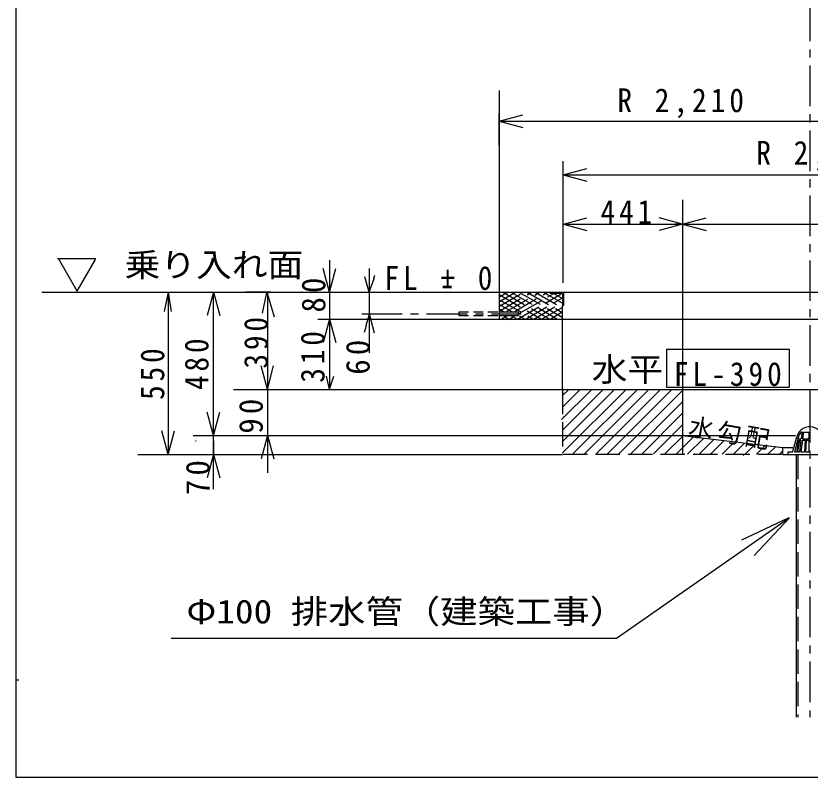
# Model space of a CAD drawing. Units: millimetres, scale not verified. Extents: x -5636 to 5974, y -4212 to 4128.
# Drawn here: x -5636 to -2702, y -4212 to -1398 of the extents above; entities that cross this region are included whole.
import ezdxf
from ezdxf.enums import TextEntityAlignment as Align

# ---------------------------------------------------------------- set-up
doc = ezdxf.new("R2010")
doc.units = ezdxf.units.MM
doc.header["$LTSCALE"] = 30
for name, pattern in [('CHAIN1', [8, 5, -1, 1, -1]), ('DASHED1', [1.8, 1.2, -0.6]), ('DASHED3', [4, 3, -1]), ('DOUBLE_CHAIN1', [8.8, 5, -1, 0.6, -0.6, 0.6, -1])]:
    doc.linetypes.add(name, pattern=pattern)
doc.layers.add('0-0', color=7, linetype='Continuous')
doc.styles.add('ＭＳ ゴシック', font='')
doc.styles.get('ＭＳ ゴシック').set_extended_font_data('MS Gothic')

msp = doc.modelspace()

# ---------------------------------------------------------------- linework, layer by layer
at = {"layer": '0-0', "linetype": 'CHAIN1'}
for p, q in [((-2703.12, 1058.34), (-2703.12, -2835.36)), ((-4358.51, -2498.75), (-3769.56, -2498.75)), ((-2703.12, -2825.28), (-2703.12, -3990.24))]:
    msp.add_line(p, q, dxfattribs=at)
at = {"layer": '0-0'}
for p, q in [((-3850.01, -1673.96), (-3850.01, -2518.84)), ((-3850.01, -1876.65), (-3850.01, -1759.82)), ((-3850.01, -1786.65), (-3763.07, -1763.36)), ((-3850.01, -1786.65), (-1603.12, -1786.65)), ((-3850.01, -1786.65), (-3763.07, -1809.95)), ((-3613.81, -2384.12), (-3613.81, -1934.53)), ((-3613.81, -1985.21), (-3526.87, -1961.92)), ((-3613.81, -1985.21), (-1603.12, -1985.21)), ((-3613.81, -1985.21), (-3526.87, -2008.51)), ((-3173.03, -2077.68), (-3173.03, -2323.31)), ((-3173.03, -2094.17), (-3173.03, -2950.11)), ((-3613.17, -2167.68), (-3526.24, -2144.38)), ((-3613.17, -2167.68), (-3526.24, -2144.38)), ((-3613.17, -2167.68), (-3526.24, -2144.38)), ((-3613.17, -2167.68), (-3526.24, -2190.97)), ((-3613.17, -2167.68), (-3526.24, -2190.97)), ((-3613.17, -2167.68), (-3526.24, -2190.97)), ((-3172.9, -2167.97), (-3259.84, -2144.68)), ((-3172.9, -2167.97), (-3259.84, -2191.27)), ((-3172.9, -2167.97), (-3200.51, -2167.97)), ((-3173.03, -2167.68), (-3086.1, -2144.38)), ((-3173.03, -2167.68), (-3086.1, -2190.97)), ((-5340.73, -2296.5), (-5482.55, -2296.5)), ((-5409.55, -2415.5), (-5479.22, -2294.84)), ((-5409.55, -2415.5), (-5341.64, -2297.87)), ((-4477.96, -2301.3), (-4477.96, -2518.75)), ((-4477.96, -2418.75), (-4501.25, -2331.82)), ((-4477.96, -2418.75), (-4454.66, -2331.82)), ((-4331.25, -2331.26), (-4331.25, -2643.75)), ((-4331.04, -2419.6), (-4346.43, -2362.01)), ((-4331.04, -2419.16), (-4313.02, -2368.17)), ((-4313.9, -2369.48), (-4309.51, -2355.86)), ((-4331.48, -2418.72), (-4341.59, -2380.47)), ((-5540.57, -2418.75), (1546.88, -2418.75)), ((-5074.16, -2419.13), (-5088.2, -2491.03)), ((-5074.06, -2418.75), (-5074.06, -3018.75)), ((-5073.62, -2419.13), (-5061.97, -2490.36)), ((-4906.22, -2418.75), (-4929.51, -2505.68)), ((-4906.22, -2418.75), (-4882.92, -2505.68)), ((-4906.22, -3147.19), (-4906.22, -2418.75)), ((-4797.07, -2418.75), (-4703.63, -2418.75)), ((-4695.41, -2418.75), (-4788.22, -2418.75)), ((-4709.73, -2420.82), (-4726.16, -2496.99)), ((-4708.24, -2422.32), (-4681.36, -2510.44)), ((-4707.07, -2418.75), (-4707.07, -2778.75)), ((-4330.61, -2418.28), (-4329.73, -2418.28)), ((-3999.52, -2492.62), (-3999.52, -2505.59)), ((-3847.74, -2491.75), (-3781.16, -2491.75)), ((-3779.58, -2492.59), (-3780.2, -2491.51)), ((-3779.94, -2491.51), (-3779.94, -2505.75)), ((-3617.22, -2469.35), (-3617.22, -2778.12)), ((-4520.64, -2518.75), (649.99, -2518.75)), ((-4477.96, -2518.75), (-4501.25, -2605.68)), ((-4477.96, -2518.75), (-4454.66, -2605.68)), ((-4477.96, -2518.75), (-4477.96, -2777.06)), ((-4330.28, -2497.4), (-4342.74, -2543.9)), ((-4331.48, -2499.16), (-4312.58, -2569.05)), ((-3847.74, -2505.75), (-3779.94, -2505.75)), ((-4342.47, -2543.99), (-4349.95, -2567.73)), ((-4707.07, -2778.75), (-4730.37, -2691.82)), ((-4707.07, -2778.75), (-4683.78, -2691.82)), ((-3173.03, -2697.19), (-3173.03, -2697.25)), ((-4478.02, -2777.31), (-4488.9, -2729.21)), ((-4476.87, -2777.31), (-4460.84, -2730.35)), ((-4831.71, -2778.75), (-1897.99, -2778.75)), ((-4797.07, -2778.75), (-4703.63, -2778.75)), ((-4707.07, -2778.75), (-4707.07, -3087.5)), ((-3509.78, -2779.66), (-3619.9, -2889.78)), ((-3593.58, -2778.62), (-3617.78, -2802.81)), ((-3382.66, -2779.82), (-3617.47, -3014.63)), ((-3424.49, -2779.22), (-3616.87, -2971.61)), ((-3467.81, -2780.12), (-3614.42, -2926.73)), ((-3553.46, -2780.92), (-3614.14, -2841.6)), ((-3339.94, -2779.53), (-3576.54, -3016.13)), ((-3297.51, -2779.53), (-3537.7, -3019.72)), ((-3254.61, -2779.05), (-3492.62, -3017.06)), ((-3212.22, -2779.09), (-3451.36, -3018.23)), ((-3176.2, -2785.5), (-3410.43, -3019.73)), ((-3174.13, -2825.85), (-3367.11, -3018.83)), ((-4906.19, -2949.18), (-4929.48, -2862.25)), ((-4906.19, -2949.18), (-4882.89, -2862.25)), ((-3174.04, -2868.19), (-3324.98, -3019.13)), ((-5074.06, -3018.75), (-5097.36, -2931.82)), ((-5074.06, -3018.75), (-5050.77, -2931.82)), ((-4906.19, -2949.18), (-4906.19, -2928.98)), ((-3172.28, -2908.85), (-3280.77, -3017.34)), ((-2731.04, -2933.9), (-2731.04, -2933.95)), ((-4981.71, -2948.75), (-2755.74, -2948.75)), ((-4706.83, -2949.02), (-4730.13, -3035.95)), ((-4706.83, -2949.02), (-4706.83, -2962.61)), ((-4706.83, -2949.02), (-4683.54, -3035.95)), ((-3171.22, -2950.22), (-3239.54, -3018.54)), ((-3132.15, -2953.57), (-3196.51, -3017.93)), ((-3172.97, -2949.23), (-2803.99, -2993.22)), ((-3094.6, -2958.46), (-3154.45, -3018.31)), ((-2751.41, -2954.77), (-2766.12, -3009.68)), ((-2747.93, -2961.42), (-2735.32, -2961.42)), ((-2745.61, -2956.32), (-2747.04, -2961.64)), ((-2731.45, -2937.05), (-2734.7, -2961.73)), ((-2731.16, -2937.11), (-2734.49, -2937.11)), ((-2730.05, -2961.42), (-2706.09, -2961.42)), ((-2726.32, -2936.42), (-2729.66, -2961.72)), ((-2726.32, -2936.42), (-2706.12, -2936.42)), ((-2721.35, -2937.05), (-2721.26, -2936.39)), ((-2706.12, -2936.42), (-2706.12, -2961.54)), ((-4972.93, -2968.75), (-4969.62, -2968.75)), ((-3058.33, -2964.61), (-3112.17, -3018.45)), ((-3021.81, -2970.52), (-3069.44, -3018.14)), ((-2990.64, -2981.78), (-3026.7, -3017.84)), ((-2945.21, -2978.78), (-2984.89, -3018.45)), ((-2905.24, -2981.23), (-2941.84, -3017.83)), ((-2867.42, -2985.83), (-2900.33, -3018.74)), ((-2828.36, -2989.2), (-2857.58, -3018.42)), ((-2748.32, -2966.42), (-2759.81, -3009.3)), ((-2744.1, -2965.83), (-2751.76, -3009.3)), ((-2750.04, -2977.68), (-2750.03, -2977.65)), ((-2748.32, -2966.42), (-2744.32, -2966.42)), ((-2748.21, -2966.03), (-2748.29, -2966.32)), ((-2740.65, -2966.44), (-2748.19, -3009.18)), ((-2735.32, -2966.42), (-2740.96, -3009.3)), ((-2740.65, -2966.42), (-2735.32, -2966.42)), ((-2739.63, -2966.44), (-2739.58, -2966.07)), ((-2730.27, -2966.42), (-2735.9, -3009.11)), ((-2730.27, -2966.42), (-2720.26, -2966.42)), ((-2730.19, -2965.78), (-2730.24, -2966.12)), ((-2720.17, -2966.64), (-2722.4, -3009.11)), ((-2716.18, -2966.85), (-2718.4, -3009.32)), ((-2716.18, -2966.42), (-2706.12, -2966.42)), ((-2706.12, -2965.83), (-2706.12, -2966.39)), ((-2706.12, -2966.42), (-2706.12, -3009.3)), ((-5185.45, -3018.75), (-3616.13, -3018.75)), ((-4906.22, -3018.75), (-4882.92, -3105.68)), ((-2804.08, -3007.34), (-2816.07, -3019.34)), ((-2803.12, -2993.56), (-2803.12, -3017.65)), ((-2803.01, -2993.75), (-2764.89, -2993.75)), ((-2801.79, -3018.75), (-2637.21, -3018.75)), ((-2784.44, -3009.25), (-2784.44, -3019.02)), ((-2783.22, -3009.3), (-2765.77, -3009.3)), ((-2770.24, -2999.67), (-2769.93, -2999.67)), ((-2759.81, -3009.3), (-2751.76, -3009.3)), ((-2753.12, -3020.1), (-2753.12, -3990.24)), ((-2748.19, -3009.3), (-2740.96, -3009.3)), ((-2736.04, -3009.3), (-2722.5, -3009.3)), ((-2718.22, -3009.3), (-2706.12, -3009.3)), ((-3417.35, -3697.86), (-2782.28, -3256.32)), ((-2780.02, -3253.36), (-2955.51, -3336.37)), ((-2777.65, -3253.36), (-2908.08, -3393.28)), ((-5062.5, -3698.44), (-3417.19, -3698.44)), ((-5636.25, -3852.19), (-5625, -3852.19))]:
    msp.add_line(p, q, dxfattribs=at)
at = {"layer": '0-0', "linetype": 'DASHED3'}
for p, q in [((-3851.34, -2471.72), (-3760.09, -2419.04)), ((-3851.14, -2428.4), (-3696.84, -2517.49)), ((-3851.05, -2488.87), (-3730.57, -2419.31)), ((-3849.56, -2436.05), (-3819.09, -2418.46)), ((-3849.07, -2453.09), (-3789.62, -2418.76)), ((-3836.15, -2419.74), (-3665.54, -2518.24)), ((-3822.65, -2489.79), (-3698.77, -2418.28)), ((-3807.65, -2418.87), (-3636.91, -2517.44)), ((-3791.74, -2489.27), (-3670.08, -2419.03)), ((-3782.38, -2518.51), (-3621.13, -2425.41)), ((-3777.29, -2419.07), (-3617.62, -2511.26)), ((-3774.98, -2496.91), (-3644.74, -2421.72)), ((-3746.68, -2419.43), (-3617.92, -2493.77)), ((-3717, -2419.24), (-3617.14, -2476.9)), ((-3687.62, -2418.88), (-3618.17, -2458.98)), ((-3651.34, -2422.51), (-3616.1, -2442.86)), ((-3849.21, -2464.16), (-3803.9, -2490.31)), ((-3848.86, -2447.04), (-3726.36, -2517.76)), ((-3752.85, -2518.78), (-3617.05, -2440.37)), ((-3722.29, -2518.46), (-3617.5, -2457.95)), ((-3850.1, -2480.96), (-3834.11, -2490.19)), ((-3691.73, -2518.13), (-3618.33, -2475.75)), ((-3662.69, -2518.69), (-3617.29, -2492.48)), ((-3843.15, -2518.95), (-3823.39, -2507.54)), ((-3831.6, -2508.96), (-3816.27, -2517.81)), ((-3815.4, -2520.25), (-3794.8, -2508.36)), ((-3803.9, -2507.63), (-3785.37, -2518.34)), ((-3776.29, -2506.25), (-3756.38, -2517.75)), ((-3617.07, -2780.2), (-3617.07, -3019.6)), ((-3173.04, -2946.76), (-3173.04, -3018.22)), ((-3614.24, -3018.65), (-2801.79, -3018.65)), ((-2747.12, -3020.1), (-2747.12, -3990.24))]:
    msp.add_line(p, q, dxfattribs=at)
at = {"layer": '0-0', "linetype": 'DOUBLE_CHAIN1'}
for p, q in [((-3663.12, -2419.75), (-3663.12, -2418.57)), ((-3660.12, -2422.75), (-3620.12, -2422.75)), ((-3617.09, -2426.08), (-3617.09, -2469.15)), ((-3613.12, -2420.21), (-3613.12, -2468.8)), ((-3618.75, -2439.73), (-3616.58, -2439.73)), ((-3613.19, -2468.75), (-3614.12, -2468.75)), ((-3613.12, -2791.75), (-3613.06, -2791.75)), ((-3618.72, -2902.25), (-3618.72, -2902.02)), ((-3614.13, -2879.75), (-3613.01, -2879.75)), ((-2949.55, -3022.52), (-2945.87, -3018.84))]:
    msp.add_line(p, q, dxfattribs=at)
at = {"layer": '0-0', "linetype": 'DASHED1'}
for p, q in [((-3999.92, -2491.75), (-3847.74, -2491.75)), ((-3999.92, -2505.75), (-3847.74, -2505.75))]:
    msp.add_line(p, q, dxfattribs=at)
at = {"layer": '0-0'}
msp.add_lwpolyline([(-5636.25, -4212.19), (5973.75, -4212.19), (5973.75, 4127.81), (-5636.25, 4127.81)], close=True, dxfattribs=at)
for points in [[(-3613.17, -2167.68), (-803.73, -2167.68), (-890.66, -2190.97)], [(-3231.73, -2630.46), (-2779.17, -2630.46), (-2779.17, -2770.91)], [(-3231.73, -2630.46), (-3231.73, -2770.91), (-2779.17, -2770.91)], [(-4906.22, -2968.75), (-4906.22, -3018.75), (-4929.51, -3105.68)]]:
    msp.add_lwpolyline(points, dxfattribs=at)
msp.add_circle((-1602.69, 645.7), 2210, dxfattribs=at)
at = {"layer": '0-0', "linetype": 'DOUBLE_CHAIN1'}
for centre, start, end in [((-3660.13, -2419.75), 180, 270), ((-3620.12, -2425.75), 0, 90), ((-3614.13, -2465.75), 180, 270)]:
    msp.add_arc(centre, 3, start, end, dxfattribs=at)
at = {"layer": '0-0'}
for centre, radius, start, end in [((-2702.68, -2967.11), 50, 2.34687, 171.36287), ((-2703.31, -2968.06), 44, 129.06305, 129.06956), ((-2703.31, -2968.06), 44, 135.25301, 165.76272)]:
    msp.add_arc(centre, radius, start, end, dxfattribs=at)

# ---------------------------------------------------------------- texts
at = {"layer": '0-0', "style": 'ＭＳ ゴシック'}
for s, width, p in [('乗り入れ面', 1.1, (-5234.51, -2388.42)), ('水平', 1.1, (-3508.42, -2775.01)), ('Φ100 排水管（建築工事）', 1.15, (-5006.25, -3670.31))]:
    msp.add_text(s, height=87.98, dxfattribs=dict(at, width=width)).set_placement(p, align=Align.BOTTOM_LEFT)
msp.add_text('-', height=87.98, dxfattribs=at).set_placement((-4072.5, -2460.28), align=Align.BOTTOM_LEFT)
at = {"layer": '0-0', "char_height": 87.98, "attachment_point": 7, "style": 'ＭＳ ゴシック'}
for s, insert in [('\\T1.28;\\W0.9;R\\~2,210', (-3413.66, -1776.21)), ('\\T1.28;\\W0.9;R\\~2,016', (-2900.22, -1970.48)), ('\\T1.27;\\W0.9;441', (-3475.74, -2166.05)), ('\\T1.28;\\W0.9;FL\\~+\\~0', (-4274.25, -2412.14)), ('\\T1.28;\\W0.9;FL-390', (-3204.98, -2767.04))]:
    msp.add_mtext(s, dxfattribs=dict(at, insert=insert))
at = {"layer": '0-0', "attachment_point": 7, "style": 'ＭＳ ゴシック'}
for s, insert, char_height, rotation in [('\\T1.27;\\W0.95;80', (-4491.45, -2494.5), 87.98, 90), ('\\T1.27;\\W0.9;390', (-4703.98, -2701.58), 87.98, 90), ('\\T1.27;\\W0.9;310', (-4494.51, -2753.94), 87.98, 90), ('\\T1.27;\\W0.9;480', (-4923.28, -2780.95), 87.98, 90), ('\\T1.27;\\W0.95;60', (-4327.63, -2724.32), 87.98, 90), ('\\T1.27;\\W0.9;550', (-5086.6, -2817.49), 87.98, 90), ('\\T1.27;\\W0.95;90', (-4722.57, -2942.39), 87.98, 90), ('\\T1.17;水勾配', (-3155.48, -2953.29), 65.98, 350), ('\\T1.27;\\W0.95;70', (-4918.91, -3169.29), 87.98, 90)]:
    msp.add_mtext(s, dxfattribs=dict(at, insert=insert, char_height=char_height, rotation=rotation))

doc.saveas('drawing.dxf')
